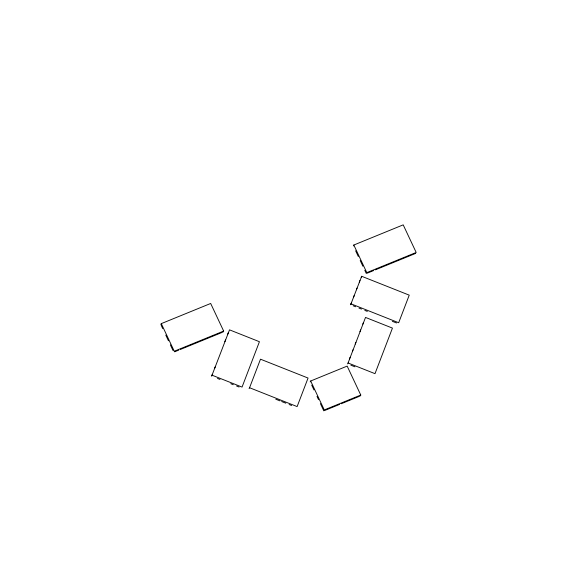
<?xml version="1.0" encoding="UTF-8"?>
<svg xmlns="http://www.w3.org/2000/svg" width="577" height="577" viewBox="0 0 577 577"><rect width="100%" height="100%" fill="white"/><g stroke="black" fill="none" stroke-linecap="round" stroke-linejoin="round"><path stroke-width="0.87" d="M212.307 374.444L211.665 376.125L229.516 329.849L259.426 341.714L242.052 387.08L212.141 375.223M214.557 368.566L215.199 366.885M224.857 341.678L225.499 339.997M227.749 334.119L228.398 332.439M249.567 387.73L260.494 359.19L308.06 378.05L297.126 406.583L249.567 387.73L249.091 388.631M351.278 303.105L350.636 304.779L361.678 276.289L409.237 295.15L398.678 322.731L351.112 303.877M353.521 297.256L354.163 295.583M356.398 289.733L357.04 288.06M359.283 282.211L359.925 280.537M349.503 358.93L350.138 357.271M352.359 351.472L352.994 349.813M355.216 344.015L355.85 342.363M359.976 331.587L360.611 329.936M362.832 324.137L363.467 322.478M348.075 362.991L365.522 317.429L392.447 328.104L375 373.665L348.075 362.991L347.599 363.899M160.817 324.534L161.293 323.625L210.677 303.466L223.652 331.075L223.176 331.977M353.348 245.925L353.824 245.023L403.2 224.857L416.183 252.466L366.799 272.632L353.824 245.023M361.202 277.198L361.678 276.289M310.202 381.902L310.678 381L347.166 366.099L360.769 395.05L360.293 395.952M223.652 331.075L174.268 351.242L161.293 323.625M174.622 351.804L178.733 350.124M180.385 349.453L222.354 332.316M367.145 273.202L373.73 270.512M375.375 269.841L415.707 253.375M360.769 395.05L324.281 409.944L310.678 381M324.642 410.507L339.565 404.412M341.223 403.741L359.464 396.291M353.146 305.774L355.648 306.762M358.981 308.089L361.483 309.084M364.823 310.404L367.325 311.4M392.36 321.324L396.536 322.976M350.866 365.191L354.942 366.806M275.792 399.219L279.968 400.871M281.634 401.534L285.81 403.186M289.142 404.513L291.645 405.501M217.479 378.433L219.974 379.421M230.771 383.705L233.267 384.693M236.592 386.013L239.087 387.001M355.634 250.8L358.31 256.484M360.214 260.544L362.89 266.228M364.794 270.288L366.323 273.534M311.717 385.119L313.982 389.944M317.011 396.377L318.518 399.594M320.408 403.611L323.812 410.846M161.199 325.341L162.728 328.594M165.779 335.086L168.455 340.776M170.359 344.837L173.035 350.52"/></g></svg>
